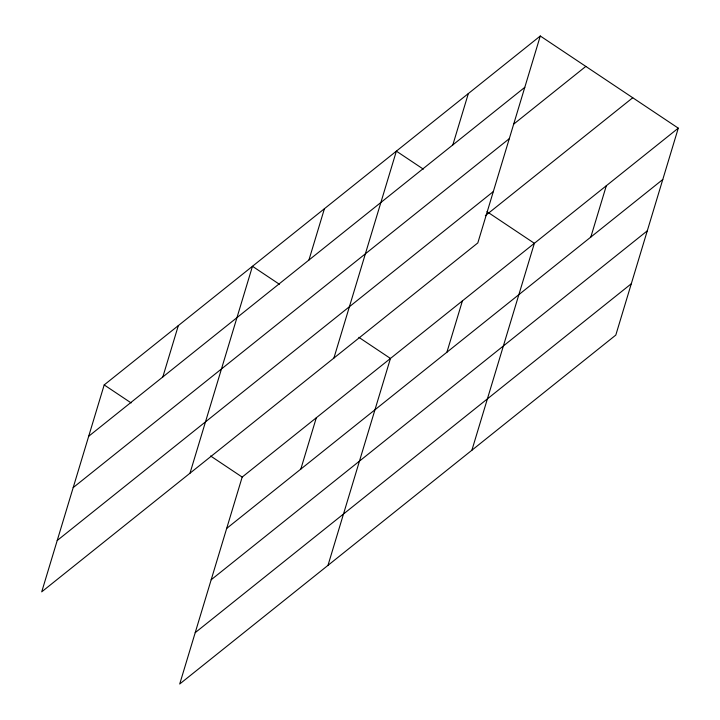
<?xml version="1.0" encoding="UTF-8"?>
<svg xmlns="http://www.w3.org/2000/svg" width="720" height="720" viewBox="0 0 720 720"><rect width="100%" height="100%" fill="white"/><g stroke="black" fill="none" stroke-linecap="round" stroke-linejoin="round"><path stroke-width="1.08" d="M540.288 36L104.193 384.921L41.715 591.84L477.819 242.919L540.288 36L678.285 128.16L615.807 335.079L179.712 684L242.181 477.081L678.285 128.16M162.828 376.938L178.326 325.602M189.99 473.202L252.468 266.283L279.414 284.283M308.925 260.046L324.423 208.719M333.909 358.056L396.378 151.146L423.333 169.146M300.816 469.098L316.314 417.771M452.835 144.909L468.333 93.573M327.987 565.371L390.456 358.452L358.857 337.347M446.913 352.215L462.411 300.879M471.897 450.225L534.366 243.306L486.99 211.662M590.823 237.069L606.321 185.733M88.695 436.257L524.79 87.336M513.873 123.984L585.828 66.411M73.188 487.593L509.292 138.672M57.222 540.495L493.326 191.574M485.325 215.703L632.745 97.749M226.683 528.417L662.787 179.496M211.176 579.762L647.28 230.841M195.21 632.655L631.314 283.734M104.193 384.921L131.139 402.921M210.582 455.976L242.181 477.081"/></g></svg>
